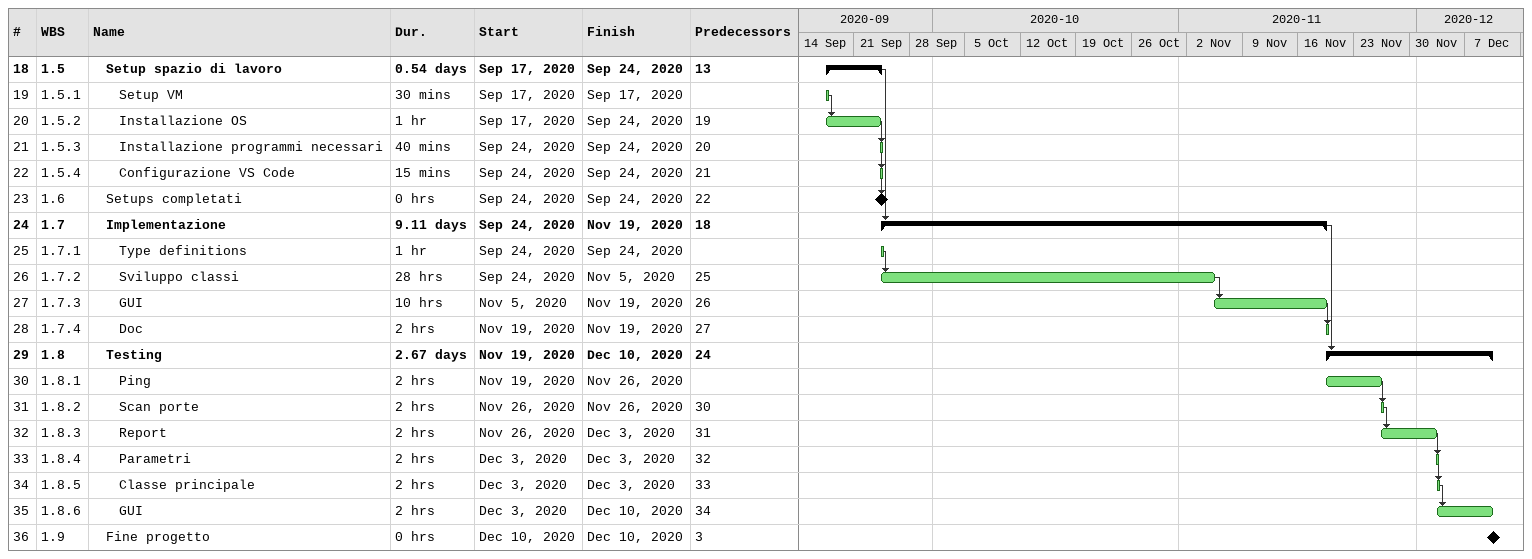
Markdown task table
| ID | WBS | Task | Duration | Start | Finish | Predecessors |
|---|---|---|---|---|---|---|
| 18 | 1.5 | **Setup spazio di lavoro** | 0.54d | 2020-09-17 | 2020-09-24 | 13 |
| 19 | 1.5.1 | Setup VM | 30min | 2020-09-17 | 2020-09-17 |  |
| 20 | 1.5.2 | Installazione OS | 1h | 2020-09-17 | 2020-09-24 | 19 |
| 21 | 1.5.3 | Installazione programmi necessari | 40min | 2020-09-24 | 2020-09-24 | 20 |
| 22 | 1.5.4 | Configurazione VS Code | 15min | 2020-09-24 | 2020-09-24 | 21 |
| 23 | 1.6 | Setups completati | 0h | 2020-09-24 | 2020-09-24 | 22 |
| 24 | 1.7 | **Implementazione** | 9.11d | 2020-09-24 | 2020-11-19 | 18 |
| 25 | 1.7.1 | Type definitions | 1h | 2020-09-24 | 2020-09-24 |  |
| 26 | 1.7.2 | Sviluppo classi | 28h | 2020-09-24 | 2020-11-05 | 25 |
| 27 | 1.7.3 | GUI | 10h | 2020-11-05 | 2020-11-19 | 26 |
| 28 | 1.7.4 | Doc | 2h | 2020-11-19 | 2020-11-19 | 27 |
| 29 | 1.8 | **Testing** | 2.67d | 2020-11-19 | 2020-12-10 | 24 |
| 30 | 1.8.1 | Ping | 2h | 2020-11-19 | 2020-11-26 |  |
| 31 | 1.8.2 | Scan porte | 2h | 2020-11-26 | 2020-11-26 | 30 |
| 32 | 1.8.3 | Report | 2h | 2020-11-26 | 2020-12-03 | 31 |
| 33 | 1.8.4 | Parametri | 2h | 2020-12-03 | 2020-12-03 | 32 |
| 34 | 1.8.5 | Classe principale | 2h | 2020-12-03 | 2020-12-03 | 33 |
| 35 | 1.8.6 | GUI | 2h | 2020-12-03 | 2020-12-10 | 34 |
| 36 | 1.9 | Fine progetto | 0h | 2020-12-10 | 2020-12-10 | 3 |
